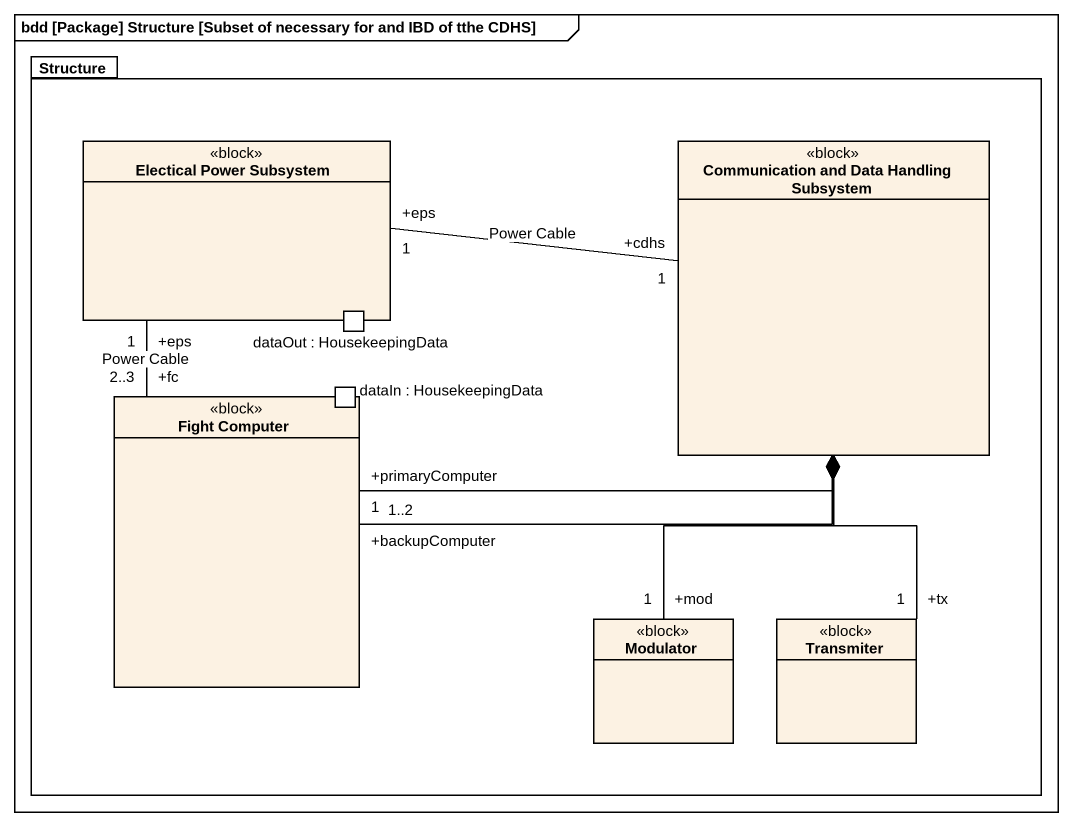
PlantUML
@startuml
mainframe bdd [Package] Structure [Subset of necessary for and IBD of tthe CDHS]
allowmixing
hide circle
hide empty members
package Structure {
  rectangle "Electical Power Subsystem" as Electical_Power_Subsystem <<block>> {
    port "dataOut : HousekeepingData" as dataOut <<FlowPort>>
  }
  class "Communication and Data Handling Subsystem" as Communication_and_Data <<block>>
  rectangle "Fight Computer" as Fight_Computer <<block>> {
    port "dataIn : HousekeepingData" as dataIn <<FlowPort>>
  }
  class Modulator <<block>>
  class Transmiter <<block>>
}
Communication_and_Data "+cdhs\n1" -left- "+eps\n1" Electical_Power_Subsystem : Power Cable
Fight_Computer "+fc\n2..3" -up- "+eps\n1" Electical_Power_Subsystem : Power Cable
Fight_Computer "+primaryComputer\n1" -right-* Communication_and_Data
Fight_Computer "+backupComputer\n1..2" -right-* Communication_and_Data
Modulator "+mod\n1" -up-* Communication_and_Data
Transmiter "+tx\n1" -up-* Communication_and_Data
@enduml
